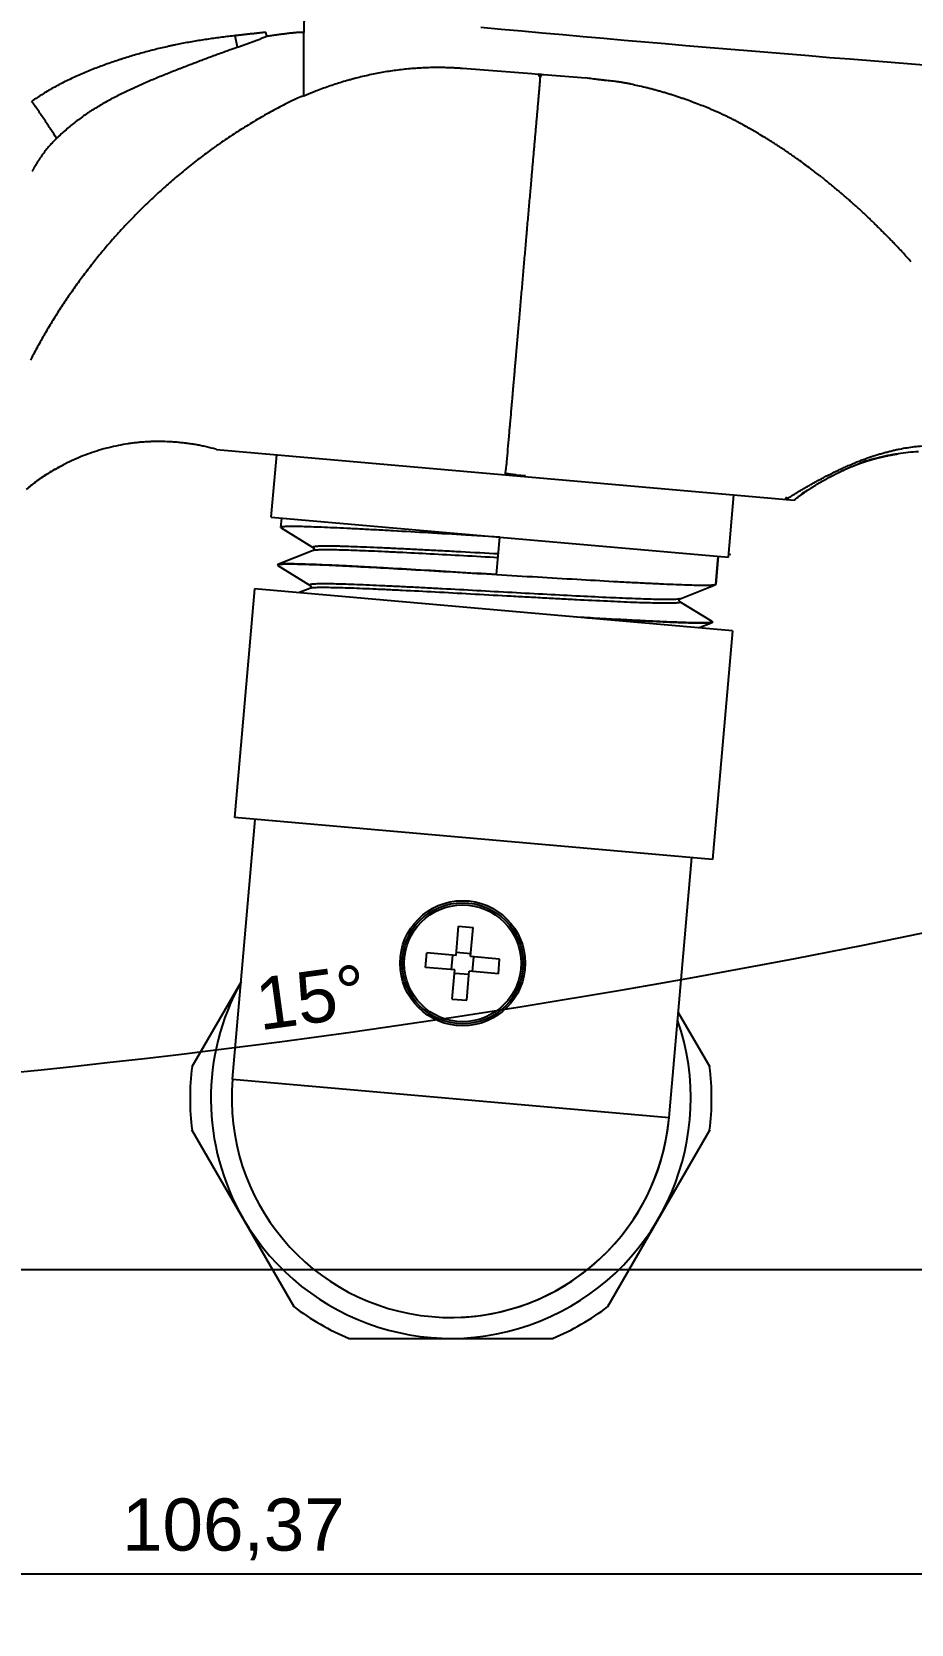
# Model space of a CAD drawing. Header units: millimetres. Extents: x 601 to 1195, y -13 to 407.
# Drawn here: x 780.8 to 823, y 178.1 to 254.4 of the extents above; entities that cross this region are included whole.
import ezdxf

# ---------------------------------------------------------------- set-up
doc = ezdxf.new("R2010")
doc.units = ezdxf.units.MM
doc.header["$LTSCALE"] = 0.1
for name, color, linetype in [('02___PRT_ALL_AXES', 7, 'Continuous'), ('03___PRT_ALL_CURVES', 7, 'Continuous'), ('DIM', 3, 'Continuous')]:
    doc.layers.add(name, color=color, linetype=linetype)
doc.styles.get("Standard").update_dxf_attribs({"font": 'arial.ttf'})
doc.dimstyles.new('ISO-25', dxfattribs={"dimtxt": 2.5, "dimasz": 2.5, "dimexe": 1.25, "dimexo": 0.625, "dimtad": 1, "dimtxsty": 'Standard', "dimcen": 2.5, "dimadec": 0, "dimazin": 0, "dimtfac": 1, "dimtmove": 0, "dimatfit": 3, "dimfxl": 0, "dimarcsym": 0})

# ---------------------------------------------------------------- blocks, each defined once
blk = doc.blocks.new('*D16')
at = {"layer": 'Defpoints', "color": 0}
for p in [(838.504, 250.062), (844.845, 226.397), (737.3, 206.125), (774.372, 204.03), (737.3, 98.188)]:
    blk.add_point(p, dxfattribs=at)
at = {"layer": 'DIM', "color": 0, "lineweight": -2}
blk.add_line((845.007, 225.793), (847.712, 215.698), dxfattribs=at)
blk.add_arc((737.3, 627.759), 425.347, 270.33676, 284.66324, dxfattribs=at)
at = {"layer": 'DIM', "color": 0}
for points in [[(844.865, 216.668), (845.078, 215.862), (847.388, 216.905)], [(739.801, 202.002), (739.799, 202.836), (737.3, 202.412)]]:
    blk.add_solid(points, dxfattribs=at)
at = {"layer": 'DIM', "color": 0, "insert": (794.208, 208.154), "char_height": 2.5, "attachment_point": 5, "rotation": 7.72354}
blk.add_mtext('15°', dxfattribs=at)
blk = doc.blocks.new('*D19')
at = {"layer": 'Defpoints', "color": 0}
for p in [(843.675, 230.764), (737.3, 195.125), (843.675, 180.536)]:
    blk.add_point(p, dxfattribs=at)
at = {"layer": 'DIM', "color": 0, "lineweight": -2}
for p, q in [((843.675, 230.139), (843.675, 179.286)), ((737.3, 194.5), (737.3, 179.286)), ((739.8, 180.536), (841.175, 180.536))]:
    blk.add_line(p, q, dxfattribs=at)
at = {"layer": 'DIM', "color": 0}
for points in [[(739.8, 180.953), (739.8, 180.119), (737.3, 180.536)], [(841.175, 180.953), (841.175, 180.119), (843.675, 180.536)]]:
    blk.add_solid(points, dxfattribs=at)
at = {"layer": 'DIM', "color": 0, "insert": (790.487, 182.663), "char_height": 2.5, "attachment_point": 5}
blk.add_mtext('106,37', dxfattribs=at)
blk = doc.blocks.new('*D20')
at = {"layer": 'Defpoints', "color": 0}
for p in [(843.675, 230.764), (860.514, 230.764), (765.203, 195.125)]:
    blk.add_point(p, dxfattribs=at)
at = {"layer": 'DIM', "color": 0, "lineweight": -2}
for p, q in [((844.3, 230.764), (861.764, 230.764)), ((860.514, 197.625), (860.514, 228.264)), ((765.828, 195.125), (861.764, 195.125))]:
    blk.add_line(p, q, dxfattribs=at)
at = {"layer": 'DIM', "color": 0}
for points in [[(860.097, 228.264), (860.931, 228.264), (860.514, 230.764)], [(860.097, 197.625), (860.931, 197.625), (860.514, 195.125)]]:
    blk.add_solid(points, dxfattribs=at)
at = {"layer": 'DIM', "color": 0, "insert": (858.387, 212.945), "char_height": 2.5, "attachment_point": 5, "rotation": 90}
blk.add_mtext('35,64', dxfattribs=at)

msp = doc.modelspace()

# ---------------------------------------------------------------- linework, layer by layer
at = {"color": 7, "linetype": 'Continuous'}
for p, q in [((790.689, 253.692), (790.579, 254.25)), ((792.09, 254.21), (792.045, 254.415)), ((793.867, 251.651), (793.867, 254.4)), ((801.46, 252.676), (801.425, 252.678)), ((804.799, 252.417), (801.461, 252.679)), ((805.103, 252.397), (804.799, 252.421)), ((805.202, 252.392), (805.103, 252.398)), ((805.202, 252.392), (805.19, 252.254)), ((805.249, 252.386), (805.203, 252.392)), ((807.38, 252.221), (805.351, 252.381)), ((793.867, 251.371), (793.867, 251.651)), ((793.867, 251.371), (794.204, 251.506)), ((794.204, 251.506), (794.399, 251.584)), ((804.777, 247.535), (804.724, 246.93)), ((804.154, 240.416), (804.137, 240.215)), ((804.177, 240.679), (804.154, 240.417)), ((804.137, 240.216), (804.026, 238.941)), ((789.68, 234.417), (817.367, 231.995)), ((821.175, 233.963), (821.213, 233.973)), ((821.568, 234.063), (821.613, 234.074)), ((821.613, 234.074), (821.658, 234.084)), ((821.658, 234.084), (821.703, 234.094)), ((821.703, 234.094), (821.747, 234.103)), ((821.747, 234.103), (821.791, 234.113)), ((821.791, 234.113), (821.834, 234.122)), ((821.834, 234.122), (821.877, 234.13)), ((821.877, 234.13), (821.919, 234.139)), ((821.919, 234.139), (821.961, 234.147)), ((821.961, 234.147), (822.002, 234.154)), ((822.002, 234.154), (822.042, 234.162)), ((822.042, 234.162), (822.082, 234.169)), ((822.082, 234.169), (822.121, 234.176)), ((822.121, 234.176), (822.16, 234.183)), ((822.16, 234.183), (822.197, 234.189)), ((822.197, 234.189), (822.234, 234.195)), ((822.234, 234.195), (822.269, 234.2)), ((822.269, 234.2), (822.302, 234.206)), ((822.302, 234.206), (822.332, 234.21)), ((822.332, 234.21), (822.35, 234.213)), ((780.929, 232.8), (780.983, 232.84)), ((780.977, 232.836), (781.087, 232.916)), ((781.087, 232.916), (781.183, 232.985)), ((803.524, 233.206), (803.529, 233.265)), ((803.529, 233.265), (803.545, 233.453)), ((780.847, 232.738), (780.554, 232.504)), ((817.359, 231.988), (817.386, 232.01)), ((817.386, 232.01), (817.408, 232.028)), ((817.408, 232.028), (817.426, 232.043)), ((817.426, 232.043), (817.442, 232.056)), ((817.442, 232.056), (817.458, 232.069)), ((817.458, 232.069), (817.475, 232.082)), ((817.475, 232.082), (817.495, 232.098)), ((817.495, 232.098), (817.511, 232.11)), ((817.511, 232.11), (817.53, 232.125)), ((817.53, 232.125), (817.551, 232.141)), ((817.551, 232.141), (817.573, 232.157)), ((817.573, 232.157), (817.596, 232.174)), ((817.596, 232.174), (817.618, 232.191)), ((817.618, 232.191), (817.641, 232.208)), ((817.641, 232.208), (817.664, 232.225)), ((817.664, 232.225), (817.688, 232.242)), ((817.688, 232.242), (817.711, 232.26)), ((817.711, 232.26), (817.735, 232.277)), ((817.735, 232.277), (817.759, 232.294)), ((817.759, 232.294), (817.783, 232.311)), ((817.783, 232.311), (817.807, 232.328)), ((817.807, 232.328), (817.831, 232.345)), ((817.831, 232.345), (817.856, 232.362)), ((817.856, 232.362), (817.883, 232.381)), ((817.883, 232.381), (817.911, 232.4)), ((817.911, 232.4), (817.941, 232.421)), ((817.941, 232.421), (817.972, 232.442)), ((792.763, 230.68), (792.777, 230.663)), ((792.777, 230.663), (794.324, 229.711)), ((803.262, 230.217), (801.624, 230.315)), ((803.105, 228.424), (803.262, 230.217)), ((794.312, 229.57), (792.623, 228.902)), ((813.722, 229.302), (813.604, 227.946)), ((792.604, 228.873), (792.619, 228.856)), ((792.623, 228.902), (792.606, 228.887)), ((792.619, 228.856), (794.166, 227.904)), ((791.501, 227.733), (790.542, 216.774)), ((814.413, 225.728), (791.501, 227.733)), ((794.153, 227.763), (793.611, 227.548)), ((811.898, 227.263), (813.586, 227.932)), ((813.586, 227.932), (813.577, 227.929)), ((813.604, 227.946), (813.586, 227.932)), ((813.432, 226.171), (811.885, 227.122)), ((811.886, 227.122), (811.886, 227.122)), ((811.898, 227.263), (811.891, 227.261)), ((812.787, 225.871), (813.428, 226.125)), ((813.428, 226.125), (813.419, 226.122)), ((813.445, 226.139), (813.428, 226.125)), ((813.432, 226.171), (813.447, 226.153)), ((814.413, 225.728), (813.455, 214.77)), ((813.455, 214.77), (790.542, 216.774)), ((790.449, 204.235), (791.538, 216.687)), ((801.157, 210.174), (801.279, 211.569)), ((801.279, 211.569), (801.977, 211.508)), ((801.855, 210.113), (801.977, 211.508)), ((799.702, 209.599), (799.763, 210.296)), ((801.157, 210.174), (799.763, 210.296)), ((800.947, 209.49), (801.008, 210.187)), ((801.171, 210.324), (801.868, 210.263)), ((803.249, 209.991), (801.855, 210.113)), ((801.943, 209.403), (802.004, 210.1)), ((803.188, 209.294), (803.249, 209.991)), ((801.096, 209.477), (799.702, 209.599)), ((800.974, 208.082), (801.096, 209.477)), ((801.083, 209.327), (801.781, 209.266)), ((801.672, 208.021), (801.794, 209.416)), ((803.188, 209.294), (801.794, 209.416)), ((790.858, 208.911), (788.501, 204.827)), ((800.974, 208.082), (801.672, 208.021)), ((811.81, 207.44), (813.318, 204.827)), ((793.399, 193.327), (788.501, 201.812)), ((813.318, 201.812), (808.419, 193.327)), ((796.01, 191.82), (805.808, 191.82))]:
    msp.add_line(p, q, dxfattribs=at)
for points in [[(819.393, 233.266), (819.423, 233.28), (819.452, 233.295), (819.481, 233.309), (819.51, 233.323), (819.539, 233.337), (819.568, 233.351), (819.597, 233.365), (819.626, 233.378), (819.654, 233.392), (819.683, 233.405), (819.712, 233.419), (819.741, 233.432), (819.77, 233.445), (819.799, 233.458), (819.828, 233.471), (819.857, 233.484), (819.885, 233.497), (819.914, 233.51), (819.943, 233.522), (819.972, 233.535), (820, 233.547), (820.029, 233.559), (820.058, 233.571), (820.086, 233.583), (820.115, 233.595), (820.143, 233.607), (820.172, 233.619), (820.2, 233.63)], [(820.2, 233.63), (820.228, 233.642), (820.256, 233.653), (820.284, 233.664), (820.312, 233.675), (820.34, 233.686), (820.368, 233.696), (820.395, 233.707), (820.422, 233.717), (820.449, 233.727)], [(820.449, 233.727), (820.475, 233.737), (820.501, 233.746), (820.527, 233.756), (820.553, 233.765), (820.579, 233.774), (820.604, 233.783), (820.629, 233.792), (820.653, 233.8), (820.678, 233.809), (820.702, 233.817), (820.725, 233.825), (820.749, 233.833), (820.772, 233.84), (820.795, 233.848), (820.818, 233.855), (820.841, 233.863), (820.863, 233.87), (820.885, 233.877), (820.907, 233.884), (820.929, 233.891), (820.951, 233.897), (820.973, 233.904), (820.995, 233.911), (821.018, 233.917), (821.04, 233.924), (821.062, 233.93), (821.085, 233.937), (821.107, 233.943), (821.13, 233.95), (821.152, 233.956), (821.175, 233.963)], [(821.213, 233.973), (821.243, 233.981), (821.266, 233.988), (821.289, 233.994), (821.312, 234), (821.336, 234.006), (821.359, 234.012), (821.382, 234.018), (821.405, 234.024), (821.429, 234.03), (821.452, 234.035), (821.475, 234.041), (821.498, 234.047), (821.522, 234.052), (821.545, 234.058), (821.568, 234.063)], [(780.83, 232.725), (780.879, 232.762), (780.929, 232.8)], [(817.972, 232.442), (818.013, 232.469), (818.038, 232.486), (818.062, 232.502), (818.087, 232.519), (818.112, 232.535), (818.137, 232.552), (818.162, 232.568), (818.188, 232.584), (818.213, 232.6), (818.238, 232.617), (818.264, 232.633), (818.29, 232.649), (818.316, 232.666), (818.343, 232.682), (818.37, 232.699), (818.397, 232.716), (818.425, 232.733), (818.452, 232.749), (818.481, 232.766), (818.509, 232.783), (818.538, 232.801), (818.567, 232.818), (818.596, 232.835), (818.625, 232.852), (818.654, 232.869), (818.684, 232.886), (818.713, 232.903), (818.743, 232.92), (818.772, 232.936), (818.802, 232.953), (818.832, 232.97), (818.861, 232.986), (818.891, 233.003), (818.921, 233.019), (818.951, 233.035), (818.98, 233.052), (819.01, 233.068), (819.04, 233.084), (819.07, 233.099), (819.099, 233.115), (819.129, 233.131), (819.159, 233.146), (819.188, 233.162), (819.218, 233.177), (819.247, 233.192), (819.277, 233.207), (819.306, 233.222), (819.335, 233.237), (819.364, 233.251), (819.393, 233.266)], [(780.687, 232.613), (780.734, 232.65), (780.782, 232.687), (780.83, 232.725)], [(794.323, 229.712), (794.324, 229.711), (794.331, 229.705), (794.343, 229.689), (794.354, 229.654), (794.349, 229.615), (794.333, 229.588), (794.317, 229.573), (794.311, 229.57)], [(794.165, 227.904), (794.166, 227.904), (794.173, 227.898), (794.185, 227.881), (794.196, 227.846), (794.191, 227.807), (794.175, 227.78), (794.159, 227.766), (794.154, 227.763)], [(811.886, 227.122), (811.881, 227.126), (811.867, 227.143), (811.856, 227.172), (811.858, 227.212)], [(811.858, 227.212), (811.875, 227.244), (811.889, 227.258)], [(811.889, 227.258), (811.898, 227.263), (811.898, 227.263)]]:
    msp.add_lwpolyline(points, dxfattribs=at)
for radius in [2.9, 2.8]:
    msp.add_circle((801.476, 209.795), radius, dxfattribs=at)
for centre, radius, start, end in [((950.032, 1867.606), 1619.698, 264.768272, 265.885453), ((801.861, 226.213), 27.104, 51.65812, 52.82473), ((797.381, 230.256), 18.641, 152.63393, 153.09278), ((786.781, 224.402), 10.427, 73.85183, 74.04578), ((823.749, 224.829), 9.487, 92.59424, 98.47941), ((965.974, 219.366), 163.039, 174.90925, 175.04319), ((823.928, 223.76), 10.571, 105.7727, 108.76884), ((823.975, 223.597), 10.74, 105.24394, 105.77638), ((823.977, 223.589), 10.748, 104.90316, 105.2443), ((823.882, 223.968), 10.358, 99.23459, 104.93658), ((823.805, 224.406), 9.913, 98.44106, 99.19957), ((787.455, 224.116), 10.863, 126.85435, 127.46779), ((787.538, 224.005), 11.001, 126.61285, 126.85472), ((787.584, 223.944), 11.078, 126.41247, 126.57194), ((787.625, 223.887), 11.148, 126.19378, 126.4123), ((787.711, 223.77), 11.293, 125.74616, 126.19288), ((786.692, 225.133), 9.591, 125.83601, 126.02117), ((786.68, 225.15), 9.571, 125.05411, 125.83623), ((788.029, 223.324), 11.841, 124.42174, 125.73457), ((786.659, 225.18), 9.534, 124.2398, 125.05414), ((786.719, 225.092), 9.64, 122.54189, 124.23728), ((788.836, 222.138), 13.275, 122.66883, 124.40099), ((790.239, 219.958), 15.868, 121.95815, 122.68354), ((804.585, 239.407), 6.234, 265.01518, 269.10849), ((788.025, 246.557), 32.368, 333.33621, 333.5798), ((824.029, 223.971), 10.429, 126.06444, 129.69988), ((823.934, 224.1), 10.269, 125.44211, 126.06043), ((792.612, 228.872), 0.00804, 164.24527, 174.96432), ((800.909, 203.32), 11.5, 150.97011, 210), ((800.909, 203.32), 11.5, 210.09999, 19.0304), ((800.909, 203.32), 10.5, 175.00055, 355.00055)]:
    msp.add_arc(centre, radius, start, end, dxfattribs=at)
for points, knots in [([(793.876, 255.456), (793.876, 255.434), (793.876, 255.39), (793.875, 255.324), (793.875, 255.258), (793.874, 255.181), (793.874, 255.093), (793.872, 254.994), (793.871, 254.895), (793.87, 254.813), (793.869, 254.747), (793.869, 254.681), (793.868, 254.598), (793.868, 254.499), (793.867, 254.433), (793.867, 254.4)], [0, 0, 0, 0, 0.062499, 0.124998, 0.187498, 0.249997, 0.343748, 0.437499, 0.531251, 0.625002, 0.671877, 0.718753, 0.812502, 0.906252, 1, 1, 1, 1]), ([(790.579, 254.251), (790.365, 254.227), (789.937, 254.175), (789.403, 254.103), (788.977, 254.038), (788.658, 253.986), (788.34, 253.931), (788.022, 253.872), (787.758, 253.819), (787.547, 253.775), (787.337, 253.729), (787.074, 253.669), (786.656, 253.568), (786.239, 253.458), (785.824, 253.341), (785.515, 253.248), (785.257, 253.168), (785.052, 253.102), (784.847, 253.035), (784.592, 252.948), (784.288, 252.84), (783.985, 252.728), (783.683, 252.611), (783.384, 252.488), (783.087, 252.361), (782.792, 252.228), (782.5, 252.088), (782.211, 251.943), (781.925, 251.791), (781.643, 251.632), (781.273, 251.411), (781.002, 251.233), (780.826, 251.11)], [0, 0, 0, 0, 0.062459, 0.124937, 0.156178, 0.187417, 0.218654, 0.249888, 0.281121, 0.296737, 0.312354, 0.343589, 0.374825, 0.437304, 0.468548, 0.499794, 0.531041, 0.546665, 0.562289, 0.593536, 0.624782, 0.656025, 0.687269, 0.718515, 0.749769, 0.781037, 0.812325, 0.843624, 0.874923, 0.906214, 0.937491, 1, 1, 1, 1]), ([(792.045, 254.415), (791.984, 254.407), (791.893, 254.396), (791.771, 254.382), (791.679, 254.371), (791.587, 254.361), (791.496, 254.351), (791.404, 254.341), (791.312, 254.331), (791.221, 254.321), (791.129, 254.311), (791.037, 254.301), (790.946, 254.291), (790.854, 254.281), (790.732, 254.268), (790.64, 254.257), (790.579, 254.25)], [0, 0, 0, 0, 0.125008, 0.18751, 0.250012, 0.312513, 0.375012, 0.43751, 0.500008, 0.562505, 0.625003, 0.687502, 0.75, 0.8125, 0.875, 1, 1, 1, 1]), ([(792.09, 254.21), (792.032, 254.187), (791.916, 254.142), (791.771, 254.086), (791.655, 254.041), (791.538, 253.997), (791.392, 253.943), (791.246, 253.89), (791.129, 253.848), (791.012, 253.806), (790.865, 253.753), (790.748, 253.712), (790.689, 253.692)], [0, 0, 0, 0, 0.125015, 0.250027, 0.31253, 0.375032, 0.500033, 0.62503, 0.687527, 0.750024, 0.875014, 1, 1, 1, 1]), ([(793.867, 254.4), (793.83, 254.403), (793.755, 254.405), (793.643, 254.402), (793.532, 254.395), (793.439, 254.387), (793.364, 254.38), (793.308, 254.374), (793.253, 254.369), (793.179, 254.361), (793.086, 254.35), (792.975, 254.337), (792.864, 254.323), (792.753, 254.309), (792.643, 254.294), (792.495, 254.273), (792.311, 254.245), (792.163, 254.222), (792.09, 254.21)], [0, 0, 0, 0, 0.062499, 0.124999, 0.187571, 0.250206, 0.281528, 0.312839, 0.34413, 0.375402, 0.4379, 0.500354, 0.562784, 0.62521, 0.687651, 0.75011, 0.875056, 1, 1, 1, 1]), ([(790.688, 253.692), (790.496, 253.625), (790.112, 253.488), (789.634, 253.313), (789.253, 253.171), (788.967, 253.064), (788.681, 252.955), (788.396, 252.846), (788.158, 252.755), (787.968, 252.681), (787.778, 252.607), (787.541, 252.514), (787.258, 252.401), (786.974, 252.286), (786.692, 252.17), (786.411, 252.051), (786.13, 251.929), (785.897, 251.826), (785.712, 251.742), (785.527, 251.656), (785.296, 251.547), (784.93, 251.367), (784.569, 251.178), (784.213, 250.979), (783.95, 250.823), (783.734, 250.688), (783.563, 250.576), (783.393, 250.462), (783.184, 250.316), (782.939, 250.133), (782.698, 249.943), (782.385, 249.681), (782.16, 249.474), (782.014, 249.331)], [0, 0, 0, 0, 0.062429, 0.124866, 0.156088, 0.187311, 0.218535, 0.249761, 0.280987, 0.296601, 0.312214, 0.34344, 0.374666, 0.405891, 0.437117, 0.468344, 0.499576, 0.530815, 0.546439, 0.562066, 0.593327, 0.624591, 0.687111, 0.718369, 0.749631, 0.780906, 0.796553, 0.812206, 0.843524, 0.874848, 0.906166, 0.937469, 1, 1, 1, 1]), ([(799.726, 252.71), (799.498, 252.703), (799.156, 252.683), (798.702, 252.64), (798.362, 252.601), (798.022, 252.554), (797.572, 252.481), (797.124, 252.394), (796.679, 252.292), (796.403, 252.223), (796.182, 252.164), (795.963, 252.103), (795.69, 252.023), (795.364, 251.922), (794.932, 251.779), (794.611, 251.664), (794.399, 251.584)], [0, 0, 0, 0, 0.125095, 0.187684, 0.250285, 0.312889, 0.375485, 0.500633, 0.563184, 0.625712, 0.656965, 0.688209, 0.75067, 0.81309, 0.875462, 1, 1, 1, 1]), ([(801.425, 252.678), (801.354, 252.684), (801.213, 252.694), (801.036, 252.703), (800.894, 252.709), (800.753, 252.715), (800.576, 252.719), (800.363, 252.722), (800.08, 252.721), (799.867, 252.716), (799.726, 252.71)], [0, 0, 0, 0, 0.12494, 0.249901, 0.312389, 0.37488, 0.499873, 0.624883, 0.749913, 1, 1, 1, 1]), ([(805.19, 252.254), (805.185, 252.202), (805.179, 252.124), (805.17, 252.02), (805.164, 251.943), (805.157, 251.865), (805.15, 251.787), (805.143, 251.709), (805.136, 251.632), (805.128, 251.554), (805.123, 251.489), (805.118, 251.438), (805.113, 251.386), (805.108, 251.321), (805.101, 251.244), (805.092, 251.141), (805.086, 251.063), (805.081, 251.012)], [0, 0, 0, 0, 0.125366, 0.187991, 0.250592, 0.313181, 0.375767, 0.438347, 0.500909, 0.563442, 0.625934, 0.657162, 0.688374, 0.750761, 0.813105, 0.875419, 1, 1, 1, 1]), ([(805.19, 252.254), (805.186, 252.26), (805.179, 252.272), (805.17, 252.287), (805.163, 252.299), (805.158, 252.308), (805.153, 252.317), (805.147, 252.326), (805.142, 252.336), (805.137, 252.345), (805.132, 252.354), (805.127, 252.363), (805.121, 252.371), (805.113, 252.383), (805.107, 252.392), (805.103, 252.398)], [0, 0, 0, 0, 0.125023, 0.250018, 0.312496, 0.374962, 0.437422, 0.499881, 0.562339, 0.624796, 0.687265, 0.749762, 0.812293, 0.874851, 1, 1, 1, 1]), ([(805.208, 252.292), (805.207, 252.291), (805.205, 252.287), (805.203, 252.283), (805.201, 252.278), (805.198, 252.273), (805.196, 252.268), (805.194, 252.264), (805.192, 252.259), (805.191, 252.256), (805.19, 252.254)], [0, 0, 0, 0, 0.125162, 0.250273, 0.3753, 0.500266, 0.625212, 0.750151, 0.875081, 1, 1, 1, 1]), ([(805.208, 252.292), (805.208, 252.296), (805.208, 252.303), (805.207, 252.311), (805.207, 252.317), (805.206, 252.322), (805.206, 252.326), (805.205, 252.33), (805.205, 252.336), (805.205, 252.342), (805.204, 252.348), (805.204, 252.353), (805.204, 252.357), (805.204, 252.362), (805.203, 252.367), (805.203, 252.373), (805.202, 252.381), (805.202, 252.388), (805.202, 252.392)], [0, 0, 0, 0, 0.124799, 0.187317, 0.249932, 0.312546, 0.343823, 0.375074, 0.437535, 0.499978, 0.562425, 0.624896, 0.656148, 0.687419, 0.750008, 0.812598, 0.875117, 1, 1, 1, 1]), ([(805.249, 252.386), (805.246, 252.378), (805.241, 252.366), (805.234, 252.351), (805.229, 252.339), (805.224, 252.327), (805.217, 252.311), (805.211, 252.3), (805.208, 252.292)], [0, 0, 0, 0, 0.249966, 0.374959, 0.49996, 0.624966, 0.749975, 1, 1, 1, 1]), ([(805.351, 252.377), (805.334, 252.377), (805.299, 252.379), (805.266, 252.382), (805.249, 252.385)], [0, 0, 0, 0, 0.507299, 1, 1, 1, 1]), ([(809.866, 251.851), (809.763, 251.874), (809.61, 251.909), (809.405, 251.952), (809.251, 251.982), (809.122, 252.005), (809.019, 252.021), (808.941, 252.033), (808.863, 252.044), (808.759, 252.057), (808.629, 252.072), (808.472, 252.089), (808.342, 252.103), (808.238, 252.114), (808.173, 252.121), (808.121, 252.127), (808.068, 252.133), (808.003, 252.141), (807.925, 252.15), (807.821, 252.164), (807.691, 252.181), (807.536, 252.202), (807.432, 252.216), (807.38, 252.223)], [0, 0, 0, 0, 0.124892, 0.187367, 0.249842, 0.312311, 0.343544, 0.374779, 0.406018, 0.437263, 0.499776, 0.562315, 0.624869, 0.656145, 0.687418, 0.703053, 0.718687, 0.749951, 0.781212, 0.812471, 0.874983, 0.937492, 1, 1, 1, 1]), ([(812.751, 250.97), (812.634, 251.016), (812.458, 251.082), (812.222, 251.169), (812.044, 251.232), (811.896, 251.283), (811.777, 251.323), (811.657, 251.363), (811.508, 251.411), (811.327, 251.467), (811.147, 251.521), (810.965, 251.573), (810.783, 251.624), (810.601, 251.673), (810.418, 251.72), (810.173, 251.781), (809.989, 251.824), (809.866, 251.851)], [0, 0, 0, 0, 0.124685, 0.187067, 0.249471, 0.311898, 0.343121, 0.374349, 0.436822, 0.49932, 0.561841, 0.624385, 0.686948, 0.74953, 0.812128, 0.874739, 1, 1, 1, 1]), ([(782.014, 249.331), (781.921, 249.474), (781.732, 249.765), (781.44, 250.205), (781.137, 250.656), (780.93, 250.958), (780.826, 251.11)], [0, 0, 0, 0, 0.238615, 0.486881, 0.741729, 1, 1, 1, 1]), ([(793.249, 251.105), (793.127, 251.045), (792.883, 250.923), (792.521, 250.732), (792.163, 250.536), (791.808, 250.334), (791.457, 250.127), (791.109, 249.916), (790.764, 249.7), (790.423, 249.48), (790.086, 249.255), (789.808, 249.063), (789.588, 248.908), (789.369, 248.751), (789.099, 248.552), (788.778, 248.309), (788.356, 247.979), (788.045, 247.726), (787.841, 247.554)], [0, 0, 0, 0, 0.063105, 0.126156, 0.189151, 0.252086, 0.314953, 0.377742, 0.440444, 0.503052, 0.565562, 0.627968, 0.659132, 0.690268, 0.752457, 0.814531, 0.876484, 1, 1, 1, 1]), ([(793.867, 251.37), (793.841, 251.362), (793.801, 251.348), (793.748, 251.328), (793.709, 251.313), (793.67, 251.298), (793.631, 251.282), (793.592, 251.265), (793.554, 251.248), (793.515, 251.231), (793.477, 251.214), (793.439, 251.196), (793.388, 251.172), (793.325, 251.142), (793.275, 251.118), (793.249, 251.105)], [0, 0, 0, 0, 0.124976, 0.187483, 0.249996, 0.31251, 0.375021, 0.437532, 0.500045, 0.562562, 0.625077, 0.687588, 0.75009, 0.875065, 1, 1, 1, 1]), ([(805.081, 251.011), (805.077, 250.963), (805.069, 250.866), (805.056, 250.72), (805.043, 250.575), (805.03, 250.429), (805.017, 250.284), (805, 250.091), (804.988, 249.946), (804.98, 249.85)], [0, 0, 0, 0, 0.125393, 0.25072, 0.375958, 0.50108, 0.62606, 0.750874, 1, 1, 1, 1]), ([(815.196, 249.821), (815.099, 249.876), (814.952, 249.958), (814.755, 250.064), (814.606, 250.142), (814.456, 250.22), (814.306, 250.295), (814.154, 250.37), (814.002, 250.443), (813.848, 250.514), (813.694, 250.585), (813.539, 250.653), (813.383, 250.72), (813.227, 250.786), (813.016, 250.871), (812.857, 250.931), (812.751, 250.97)], [0, 0, 0, 0, 0.123994, 0.186113, 0.248311, 0.310586, 0.372938, 0.435367, 0.497869, 0.56044, 0.623077, 0.685776, 0.748531, 0.811335, 0.874183, 1, 1, 1, 1]), ([(804.98, 249.85), (804.971, 249.753), (804.959, 249.607), (804.942, 249.413), (804.929, 249.268), (804.917, 249.123), (804.904, 248.978), (804.891, 248.833), (804.878, 248.689), (804.866, 248.544), (804.853, 248.4), (804.84, 248.255), (804.823, 248.063), (804.802, 247.823), (804.786, 247.631), (804.777, 247.535)], [0, 0, 0, 0, 0.125684, 0.188441, 0.25115, 0.313815, 0.376443, 0.439033, 0.501579, 0.564076, 0.62652, 0.688906, 0.751232, 0.875717, 1, 1, 1, 1]), ([(815.65, 249.556), (815.631, 249.567), (815.593, 249.59), (815.537, 249.623), (815.48, 249.656), (815.424, 249.69), (815.367, 249.723), (815.31, 249.756), (815.253, 249.789), (815.215, 249.811), (815.196, 249.821)], [0, 0, 0, 0, 0.124852, 0.249739, 0.374658, 0.499611, 0.624612, 0.749676, 0.874807, 1, 1, 1, 1]), ([(818.239, 247.809), (818.136, 247.887), (817.93, 248.042), (817.67, 248.232), (817.46, 248.383), (817.301, 248.495), (817.14, 248.607), (816.979, 248.717), (816.817, 248.826), (816.681, 248.916), (816.571, 248.988), (816.461, 249.059), (816.323, 249.147), (816.156, 249.251), (815.932, 249.388), (815.763, 249.489), (815.65, 249.556)], [0, 0, 0, 0, 0.123459, 0.247453, 0.309634, 0.371929, 0.434333, 0.496838, 0.55944, 0.622132, 0.653512, 0.684912, 0.747776, 0.81072, 0.873741, 1, 1, 1, 1]), ([(782.014, 249.331), (781.955, 249.272), (781.839, 249.153), (781.698, 248.999), (781.59, 248.872), (781.511, 248.776), (781.446, 248.694), (781.396, 248.628), (781.346, 248.561), (781.298, 248.494), (781.25, 248.426), (781.214, 248.375), (781.179, 248.323), (781.15, 248.28), (781.128, 248.246), (781.11, 248.22), (781.093, 248.194), (781.07, 248.159), (781.048, 248.124), (781.026, 248.089), (781.004, 248.054), (780.983, 248.018), (780.963, 247.982), (780.948, 247.955), (780.934, 247.927), (780.92, 247.899), (780.906, 247.872), (780.894, 247.849), (780.884, 247.831), (780.874, 247.813), (780.861, 247.791), (780.844, 247.764), (780.832, 247.747), (780.826, 247.739)], [0, 0, 0, 0, 0.125319, 0.250596, 0.313213, 0.375809, 0.43838, 0.469655, 0.500921, 0.563429, 0.594672, 0.625908, 0.657138, 0.688364, 0.703976, 0.719587, 0.735199, 0.75081, 0.782025, 0.797628, 0.813228, 0.844396, 0.859952, 0.875483, 0.890992, 0.906494, 0.922001, 0.937529, 0.945308, 0.953098, 0.968709, 0.984349, 1, 1, 1, 1]), ([(787.841, 247.554), (787.656, 247.398), (787.291, 247.082), (786.754, 246.596), (786.231, 246.099), (785.806, 245.675), (785.474, 245.331), (785.228, 245.071), (784.987, 244.807), (784.749, 244.542), (784.516, 244.274), (784.209, 243.914), (783.837, 243.458), (783.404, 242.902), (783.057, 242.432), (782.786, 242.052), (782.522, 241.671), (782.201, 241.191), (781.832, 240.608), (781.479, 240.019), (781.143, 239.425), (780.93, 239.025), (780.826, 238.825)], [0, 0, 0, 0, 0.064395, 0.128619, 0.192646, 0.256451, 0.288264, 0.320014, 0.351699, 0.383316, 0.414866, 0.446347, 0.509103, 0.571579, 0.633766, 0.664749, 0.695656, 0.757231, 0.818472, 0.879359, 0.939874, 1, 1, 1, 1]), ([(818.675, 247.472), (818.737, 247.423), (818.844, 247.338), (818.996, 247.215), (819.132, 247.104), (819.267, 246.993), (819.357, 246.918), (819.402, 246.881)], [0, 0, 0, 0, 0.251055, 0.438889, 0.626326, 0.813366, 1, 1, 1, 1]), ([(804.724, 246.93), (804.7, 246.667), (804.664, 246.274), (804.618, 245.749), (804.584, 245.357), (804.556, 245.03), (804.534, 244.769), (804.511, 244.509), (804.483, 244.183), (804.449, 243.793), (804.415, 243.403), (804.382, 243.014), (804.348, 242.624), (804.302, 242.105), (804.246, 241.456), (804.2, 240.938), (804.177, 240.678)], [0, 0, 0, 0, 0.126107, 0.188972, 0.251722, 0.314367, 0.345652, 0.376915, 0.43938, 0.501778, 0.564126, 0.626439, 0.688733, 0.751017, 0.875544, 1, 1, 1, 1]), ([(819.402, 246.881), (819.421, 246.865), (819.469, 246.825), (819.545, 246.761), (819.602, 246.712), (819.63, 246.688)], [0, 0, 0, 0, 0.250384, 0.625488, 1, 1, 1, 1]), ([(822.473, 243.965), (822.418, 244.024), (822.307, 244.141), (822.14, 244.315), (821.971, 244.488), (821.829, 244.633), (821.714, 244.748), (821.628, 244.834), (821.542, 244.921), (821.455, 245.007), (821.368, 245.094), (821.252, 245.21), (821.105, 245.354), (820.928, 245.526), (820.779, 245.668), (820.659, 245.781), (820.568, 245.866), (820.477, 245.949), (820.354, 246.061), (820.199, 246.199), (820.011, 246.363), (819.822, 246.526), (819.694, 246.634), (819.63, 246.687)], [0, 0, 0, 0, 0.061224, 0.122595, 0.184134, 0.245859, 0.276797, 0.307788, 0.338834, 0.369935, 0.40109, 0.432295, 0.49484, 0.557546, 0.620389, 0.651857, 0.683352, 0.714874, 0.746424, 0.809617, 0.872939, 0.936398, 1, 1, 1, 1]), ([(822.974, 243.414), (822.932, 243.46), (822.829, 243.575), (822.662, 243.759), (822.536, 243.896), (822.473, 243.964)], [0, 0, 0, 0, 0.249507, 0.624376, 1, 1, 1, 1]), ([(804.026, 238.941), (804.016, 238.829), (803.997, 238.605), (803.973, 238.326), (803.954, 238.102), (803.934, 237.877), (803.91, 237.597), (803.885, 237.316), (803.865, 237.092), (803.845, 236.867), (803.82, 236.585), (803.8, 236.36), (803.79, 236.247)], [0, 0, 0, 0, 0.124505, 0.249124, 0.311484, 0.373881, 0.498794, 0.623869, 0.686469, 0.74911, 0.874498, 1, 1, 1, 1]), ([(803.79, 236.247), (803.773, 236.046), (803.747, 235.745), (803.712, 235.342), (803.677, 234.94), (803.632, 234.437), (803.596, 234.035), (803.578, 233.833)], [0, 0, 0, 0, 0.24981, 0.374769, 0.499752, 0.749814, 1, 1, 1, 1]), ([(789.646, 234.428), (789.495, 234.471), (789.267, 234.529), (788.959, 234.596), (788.727, 234.64), (788.494, 234.679), (788.261, 234.712), (788.065, 234.735), (787.908, 234.751), (787.751, 234.766), (787.555, 234.78), (787.241, 234.797), (786.926, 234.803), (786.611, 234.797), (786.375, 234.788), (786.179, 234.775), (786.022, 234.762), (785.866, 234.747), (785.67, 234.724), (785.358, 234.681), (784.971, 234.612), (784.51, 234.508), (784.054, 234.382), (783.605, 234.235), (783.163, 234.068), (782.73, 233.879), (782.448, 233.74), (782.308, 233.667)], [0, 0, 0, 0, 0.062417, 0.093649, 0.124895, 0.156155, 0.187425, 0.2187, 0.234338, 0.249975, 0.281244, 0.312508, 0.375009, 0.406251, 0.437488, 0.468722, 0.48434, 0.499957, 0.531195, 0.562438, 0.624936, 0.687459, 0.750001, 0.812549, 0.875077, 0.937566, 1, 1, 1, 1]), ([(816.972, 232.03), (817.049, 232.077), (817.203, 232.172), (817.433, 232.312), (817.662, 232.448), (817.889, 232.581), (818.115, 232.711), (818.339, 232.836), (818.561, 232.958), (818.853, 233.113), (819.143, 233.262), (819.431, 233.403), (819.644, 233.503), (819.854, 233.599), (820.13, 233.72), (820.405, 233.833), (820.677, 233.938), (820.878, 234.011), (821.076, 234.08), (821.273, 234.144), (821.468, 234.204), (821.66, 234.259), (821.851, 234.31), (822.04, 234.357), (822.227, 234.4), (822.473, 234.452), (822.776, 234.507), (823.135, 234.559), (823.372, 234.583), (823.49, 234.593)], [0, 0, 0, 0, 0.038446, 0.076522, 0.1142, 0.151451, 0.188251, 0.224576, 0.260404, 0.295725, 0.364831, 0.398611, 0.431873, 0.464614, 0.496836, 0.559744, 0.590445, 0.620652, 0.650372, 0.679616, 0.7084, 0.736744, 0.764669, 0.792193, 0.819337, 0.846119, 0.898656, 0.949915, 1, 1, 1, 1]), ([(782.308, 233.667), (782.242, 233.632), (782.111, 233.562), (781.916, 233.452), (781.723, 233.338), (781.596, 233.259), (781.533, 233.219)], [0, 0, 0, 0, 0.249986, 0.499993, 0.749999, 1, 1, 1, 1]), ([(781.84, 233.421), (781.918, 233.462), (782.074, 233.545), (782.23, 233.627), (782.308, 233.667)], [0, 0, 0, 0, 0.501186, 1, 1, 1, 1]), ([(804.043, 233.196), (804, 233.2), (803.935, 233.207), (803.848, 233.217), (803.784, 233.225), (803.719, 233.234), (803.666, 233.242), (803.624, 233.249), (803.581, 233.256), (803.55, 233.262), (803.529, 233.265)], [0, 0, 0, 0, 0.252601, 0.378209, 0.503375, 0.628115, 0.752443, 0.814459, 0.876379, 1, 1, 1, 1]), ([(801.624, 230.315), (801.025, 230.351), (799.864, 230.419), (798.44, 230.501), (797.367, 230.56), (796.627, 230.599), (795.939, 230.634), (795.308, 230.664), (794.739, 230.688), (794.236, 230.707), (793.803, 230.72), (793.444, 230.726), (793.192, 230.726), (793.029, 230.722), (792.937, 230.718), (792.864, 230.712), (792.817, 230.705), (792.788, 230.698), (792.774, 230.693), (792.763, 230.686), (792.763, 230.68)], [0, 0, 0, 0, 0.202546, 0.39304, 0.481891, 0.565544, 0.643347, 0.714696, 0.779034, 0.835862, 0.884743, 0.925297, 0.957223, 0.969875, 0.980294, 0.988469, 0.994403, 0.996545, 0.998157, 1, 1, 1, 1]), ([(803.191, 229.41), (802.592, 229.442), (801.7, 229.491), (800.525, 229.555), (799.679, 229.599), (798.87, 229.64), (798.105, 229.678), (797.394, 229.711), (796.743, 229.738), (796.159, 229.76), (795.717, 229.774), (795.401, 229.781), (795.194, 229.784), (795.008, 229.786), (794.844, 229.786), (794.701, 229.783), (794.58, 229.779), (794.493, 229.774), (794.435, 229.769), (794.4, 229.765), (794.37, 229.76), (794.346, 229.755), (794.328, 229.749), (794.315, 229.743), (794.307, 229.736), (794.306, 229.727), (794.313, 229.718), (794.319, 229.714), (794.323, 229.712)], [0, 0, 0, 0, 0.201841, 0.300121, 0.395281, 0.486327, 0.572307, 0.652327, 0.725557, 0.791236, 0.848682, 0.87413, 0.897303, 0.918146, 0.936605, 0.952633, 0.966196, 0.977264, 0.981857, 0.985823, 0.989164, 0.991886, 0.994001, 0.995541, 0.996593, 0.997419, 0.998467, 1, 1, 1, 1]), ([(803.176, 229.231), (802.623, 229.262), (801.536, 229.321), (799.953, 229.406), (798.696, 229.47), (797.761, 229.515), (797.127, 229.544), (796.546, 229.567), (796.024, 229.586), (795.566, 229.599), (795.174, 229.607), (794.853, 229.608), (794.63, 229.604), (794.49, 229.597), (794.413, 229.591), (794.356, 229.583), (794.324, 229.575), (794.312, 229.57)], [0, 0, 0, 0, 0.187287, 0.367952, 0.535644, 0.612748, 0.684437, 0.750077, 0.809091, 0.860961, 0.90523, 0.941519, 0.969519, 0.980344, 0.989025, 0.995567, 1, 1, 1, 1]), ([(792.63, 228.89), (792.624, 228.888), (792.615, 228.885), (792.606, 228.878), (792.605, 228.874)], [0, 0, 0, 0, 0.630989, 1, 1, 1, 1]), ([(803.105, 228.424), (802.447, 228.463), (801.154, 228.541), (799.272, 228.651), (797.779, 228.736), (796.668, 228.796), (795.917, 228.834), (795.231, 228.867), (794.614, 228.894), (794.074, 228.914), (793.614, 228.927), (793.284, 228.933), (793.063, 228.933), (792.93, 228.931), (792.821, 228.927), (792.734, 228.921), (792.67, 228.914), (792.636, 228.907), (792.623, 228.902)], [0, 0, 0, 0, 0.188456, 0.370164, 0.538636, 0.616002, 0.687848, 0.753531, 0.812466, 0.864127, 0.908052, 0.943856, 0.958613, 0.971231, 0.981685, 0.989962, 0.996057, 1, 1, 1, 1]), ([(792.705, 228.904), (792.698, 228.903), (792.672, 228.9), (792.647, 228.895), (792.63, 228.89)], [0, 0, 0, 0, 0.308668, 1, 1, 1, 1]), ([(803.104, 228.41), (802.481, 228.447), (801.255, 228.52), (799.464, 228.626), (797.79, 228.721), (796.285, 228.802), (795.16, 228.857), (794.381, 228.889), (793.898, 228.905), (793.489, 228.916), (793.156, 228.92), (792.904, 228.917), (792.762, 228.91), (792.705, 228.904)], [0, 0, 0, 0, 0.179878, 0.353995, 0.516776, 0.663008, 0.788012, 0.841275, 0.887795, 0.927204, 0.959189, 0.983509, 1, 1, 1, 1]), ([(813.577, 227.929), (813.562, 227.924), (813.524, 227.918), (813.455, 227.911), (813.363, 227.905), (813.196, 227.901), (812.932, 227.9), (812.551, 227.907), (812.087, 227.921), (811.544, 227.942), (810.927, 227.969), (810.242, 228.002), (809.493, 228.04), (808.389, 228.1), (806.906, 228.184), (805.039, 228.294), (803.757, 228.371), (803.104, 228.41)], [0, 0, 0, 0, 0.004497, 0.011124, 0.019898, 0.03081, 0.058975, 0.095399, 0.139773, 0.191712, 0.250761, 0.316404, 0.388063, 0.465109, 0.632608, 0.813018, 1, 1, 1, 1]), ([(811.834, 227.248), (811.782, 227.241), (811.651, 227.232), (811.416, 227.226), (811.104, 227.226), (810.718, 227.233), (810.261, 227.245), (809.524, 227.271), (808.463, 227.317), (807.051, 227.386), (805.492, 227.468), (803.843, 227.558), (802.164, 227.65), (800.775, 227.725), (799.694, 227.783), (798.925, 227.822), (798.193, 227.859), (797.506, 227.891), (796.869, 227.919), (796.289, 227.942), (795.771, 227.96), (795.38, 227.971), (795.102, 227.976), (794.92, 227.978), (794.757, 227.978), (794.613, 227.977), (794.488, 227.974), (794.382, 227.97), (794.307, 227.965), (794.256, 227.959), (794.226, 227.955), (794.201, 227.95), (794.181, 227.945), (794.165, 227.94), (794.155, 227.934), (794.148, 227.927), (794.149, 227.918), (794.155, 227.911), (794.161, 227.907), (794.165, 227.904)], [0, 0, 0, 0, 0.008873, 0.02218, 0.039824, 0.061654, 0.087473, 0.117046, 0.186345, 0.267018, 0.356109, 0.450353, 0.546293, 0.640412, 0.685705, 0.729259, 0.770677, 0.809577, 0.845602, 0.878423, 0.907739, 0.933282, 0.944565, 0.954821, 0.964026, 0.972162, 0.979211, 0.985158, 0.989995, 0.991995, 0.993718, 0.995163, 0.996335, 0.997242, 0.997901, 0.998361, 0.998754, 0.999267, 1, 1, 1, 1]), ([(811.886, 227.122), (811.889, 227.12), (811.896, 227.116), (811.902, 227.108), (811.903, 227.099), (811.896, 227.092), (811.885, 227.086), (811.869, 227.08), (811.847, 227.075), (811.821, 227.07), (811.789, 227.066), (811.736, 227.061), (811.657, 227.055), (811.547, 227.051), (811.416, 227.049), (811.265, 227.048), (811.094, 227.048), (810.904, 227.051), (810.613, 227.057), (810.204, 227.068), (809.442, 227.095), (808.345, 227.143), (807.162, 227.202), (806.127, 227.256), (805.3, 227.3), (804.452, 227.346), (803.301, 227.408), (801.869, 227.487), (800.198, 227.578), (798.862, 227.647), (797.862, 227.696), (797.183, 227.727), (796.559, 227.753), (795.997, 227.774), (795.503, 227.789), (795.08, 227.798), (794.775, 227.801), (794.57, 227.799), (794.447, 227.795), (794.344, 227.791), (794.261, 227.784), (794.2, 227.776), (794.166, 227.768), (794.153, 227.763)], [0, 0, 0, 0, 0.000754, 0.001278, 0.001678, 0.002154, 0.002841, 0.003789, 0.005014, 0.006525, 0.008325, 0.010416, 0.015469, 0.021678, 0.029035, 0.037523, 0.047122, 0.057812, 0.069568, 0.09616, 0.126646, 0.1981, 0.281196, 0.326128, 0.372748, 0.420606, 0.469242, 0.566976, 0.662198, 0.751256, 0.792391, 0.83073, 0.865905, 0.897578, 0.925446, 0.949243, 0.968744, 0.976827, 0.983772, 0.989566, 0.9942, 0.997673, 1, 1, 1, 1]), ([(811.891, 227.261), (811.887, 227.26), (811.869, 227.254), (811.849, 227.251), (811.834, 227.248)], [0, 0, 0, 0, 0.202126, 1, 1, 1, 1]), ([(813.346, 226.123), (813.307, 226.118), (813.216, 226.112), (813.057, 226.108), (812.856, 226.107), (812.505, 226.111), (811.969, 226.126), (811.214, 226.155), (810.32, 226.197), (809.303, 226.249), (808.179, 226.31), (807.397, 226.354), (806.99, 226.378)], [0, 0, 0, 0, 0.018256, 0.043251, 0.074915, 0.113123, 0.208539, 0.327929, 0.4693, 0.630285, 0.808181, 1, 1, 1, 1]), ([(813.419, 226.122), (813.41, 226.119), (813.386, 226.114), (813.323, 226.105), (813.216, 226.098), (813.055, 226.094), (812.85, 226.093), (812.601, 226.096), (812.311, 226.102), (811.98, 226.112), (811.461, 226.131), (810.723, 226.163), (809.739, 226.212), (808.638, 226.27), (807.866, 226.313), (807.463, 226.336)], [0, 0, 0, 0, 0.00518, 0.012203, 0.031848, 0.058946, 0.093417, 0.135122, 0.183892, 0.239515, 0.301755, 0.444978, 0.611076, 0.797163, 1, 1, 1, 1]), ([(813.421, 226.136), (813.416, 226.134), (813.391, 226.128), (813.366, 226.125), (813.346, 226.123)], [0, 0, 0, 0, 0.192395, 1, 1, 1, 1]), ([(813.447, 226.153), (813.446, 226.149), (813.437, 226.141), (813.427, 226.138), (813.421, 226.136)], [0, 0, 0, 0, 0.357638, 1, 1, 1, 1])]:
    msp.add_open_spline(points, degree=3, knots=knots, dxfattribs=at)
at = {"layer": '02___PRT_ALL_AXES', "color": 7, "linetype": 'Continuous'}
for p, q in [((792.304, 231.176), (792.565, 234.164)), ((814.22, 229.258), (814.482, 232.247)), ((792.304, 231.176), (814.22, 229.258)), ((792.763, 230.68), (792.802, 231.132)), ((813.604, 227.946), (813.722, 229.302)), ((790.449, 204.235), (791.538, 216.687)), ((811.369, 202.405), (812.459, 214.857)), ((790.449, 204.235), (811.369, 202.405))]:
    msp.add_line(p, q, dxfattribs=at)
msp.add_circle((801.476, 209.795), 3, dxfattribs=at)
for radius, start, end in [(12.5, 172.97794, 187.02341), (12.5, 352.97657, 7.02336), (10.5, 272.69505, 354.31776), (12.5, 232.97819, 247.02145), (12.5, 292.97851, 307.02341)]:
    msp.add_arc((800.909, 203.32), radius, start, end, dxfattribs=at)
at = {"layer": '03___PRT_ALL_CURVES', "color": 40, "linetype": 'Continuous'}
msp.add_line((814.248, 229.396), (814.316, 229.384), dxfattribs=at)

# ---------------------------------------------------------------- dimensions: what is measured, and where the dimension line sits
at = {"layer": 'DIM'}
dim = msp.add_angular_dim_2l(base=(774.372, 204.03), line1=((844.845, 226.397), (838.504, 250.062)), line2=((737.3, 206.125), (737.3, 98.188)), dimstyle='ISO-25', dxfattribs=at)
dim.commit()
dim.dimension.update_dxf_attribs({"geometry": '*D16', "text_midpoint": (794.464, 206.27), "dimtype": 162})
dim = msp.add_linear_dim(base=(843.6746, 180.5359), p1=(737.3001, 195.1254), p2=(843.6746, 230.7638), dimstyle='ISO-25', dxfattribs=at)
dim.commit()
dim.dimension.update_dxf_attribs({"geometry": '*D19', "text_midpoint": (790.4874, 182.6633)})
dim = msp.add_linear_dim(base=(860.514, 230.764), p1=(765.203, 195.125), p2=(843.675, 230.764), angle=90, dimstyle='ISO-25', dxfattribs=at)
dim.commit()
dim.dimension.update_dxf_attribs({"geometry": '*D20', "text_midpoint": (858.387, 212.945)})

doc.saveas('drawing.dxf')
